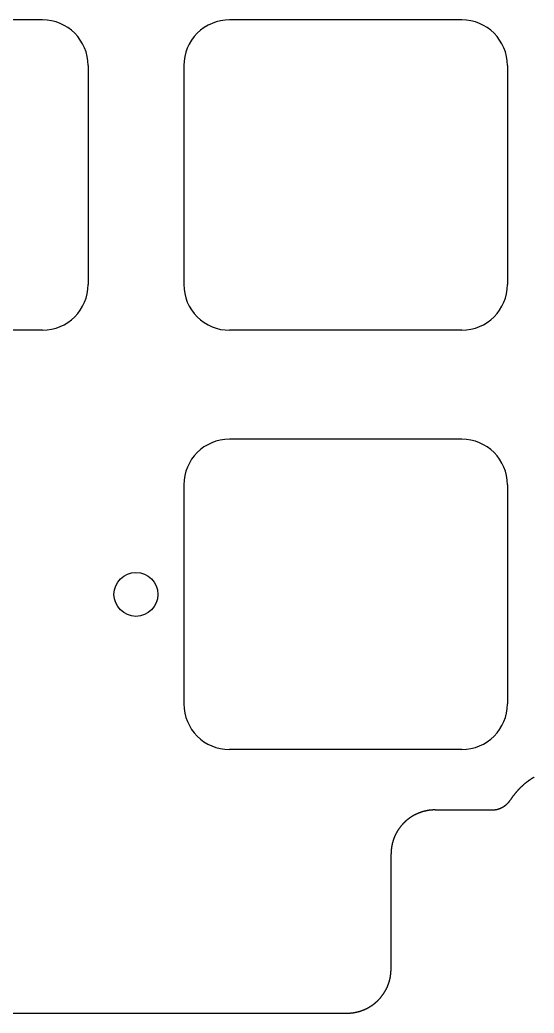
# Model space of a CAD drawing. Header units: millimetres. Extents: x -10 to 277, y -95 to 18.
# Drawn here: x 199.51 to 222.88, y -95.23 to -50.1 of the extents above; entities that cross this region are included whole.
import ezdxf

# ---------------------------------------------------------------- set-up
doc = ezdxf.new("R2010")
doc.units = ezdxf.units.MM
doc.header["$MEASUREMENT"] = 0
doc.layers.add('BLACK', color=7, linetype='CONTINUOUS')
doc.layers.add('Edge.Cuts', color=53, linetype='CONTINUOUS')

msp = doc.modelspace()

# ---------------------------------------------------------------- linework, layer by layer
at = {"layer": 'BLACK', "linetype": 'Continuous'}
for p, q in [((219.5875, -69.15), (209.037499, -69.15)), ((206.9625, -71.225), (206.9625, -81.175001)), ((221.6625, -71.225), (221.6625, -81.175)), ((219.5875, -83.25), (209.0375, -83.25))]:
    msp.add_line(p, q, dxfattribs=at)
at = {"layer": 'BLACK'}
msp.add_circle((204.7875, -76.2), 1, dxfattribs=at)
for centre, radius, start, end in [((209.037504, -71.225004), 2.075004, 90.0001381, 179.9998896), ((219.5875, -71.225), 2.075, 0, 90), ((209.037502, -81.174998), 2.075002, 180.0000828, 269.9999448), ((219.5875, -81.175), 2.075, 270, 0)]:
    msp.add_arc(centre, radius, start, end, dxfattribs=at)
at = {"layer": 'Edge.Cuts', "linetype": 'Continuous'}
for p, q in [((200.5375, -50.1), (189.9875, -50.1)), ((219.5875, -50.1), (209.0375, -50.1)), ((202.6125, -52.175), (202.6125, -62.125)), ((206.9625, -52.175), (206.9625, -62.125)), ((221.6625, -52.175), (221.6625, -62.125)), ((200.5375, -64.2), (189.9875, -64.2)), ((219.5875, -64.2), (209.0375, -64.2)), ((222.418325, -84.830562), (222.406521, -84.840747)), ((222.430152, -84.820462), (222.418325, -84.830562)), ((222.442003, -84.810448), (222.430152, -84.820462)), ((222.453876, -84.800518), (222.442003, -84.810448)), ((222.465773, -84.790673), (222.453876, -84.800518)), ((222.477692, -84.780913), (222.465773, -84.790673)), ((222.489633, -84.771239), (222.477692, -84.780913)), ((222.501596, -84.761649), (222.489633, -84.771239)), ((222.513581, -84.752144), (222.501596, -84.761649)), ((222.525587, -84.742725), (222.513581, -84.752144)), ((222.537614, -84.73339), (222.525587, -84.742725)), ((222.549662, -84.72414), (222.537614, -84.73339)), ((222.561731, -84.714975), (222.549662, -84.72414)), ((222.573819, -84.705896), (222.561731, -84.714975)), ((222.585928, -84.696901), (222.573819, -84.705896)), ((222.598056, -84.687991), (222.585928, -84.696901)), ((222.610203, -84.679166), (222.598056, -84.687991)), ((222.622369, -84.670425), (222.610203, -84.679166)), ((222.634555, -84.66177), (222.622369, -84.670425)), ((222.646759, -84.653199), (222.634555, -84.66177)), ((222.658981, -84.644713), (222.646759, -84.653199)), ((222.671221, -84.636312), (222.658981, -84.644713)), ((222.683478, -84.627996), (222.671221, -84.636312)), ((222.695754, -84.619764), (222.683478, -84.627996)), ((222.708046, -84.611617), (222.695754, -84.619764)), ((222.720355, -84.603554), (222.708046, -84.611617)), ((222.732681, -84.595576), (222.720355, -84.603554)), ((222.745024, -84.587683), (222.732681, -84.595576)), ((222.757382, -84.579873), (222.745024, -84.587683)), ((222.769757, -84.572149), (222.757382, -84.579873)), ((222.782147, -84.564508), (222.769757, -84.572149)), ((222.794553, -84.556952), (222.782147, -84.564508)), ((222.806973, -84.549481), (222.794553, -84.556952)), ((222.819409, -84.542093), (222.806973, -84.549481)), ((222.831859, -84.53479), (222.819409, -84.542093)), ((222.844324, -84.527571), (222.831859, -84.53479)), ((222.856803, -84.520436), (222.844324, -84.527571)), ((222.869295, -84.513385), (222.856803, -84.520436)), ((222.881802, -84.506417), (222.869295, -84.513385)), ((221.989291, -85.277124), (221.978621, -85.290515)), ((221.999997, -85.263817), (221.989291, -85.277124)), ((222.010738, -85.250592), (221.999997, -85.263817)), ((222.021515, -85.237451), (222.010738, -85.250592)), ((222.032327, -85.224394), (222.021515, -85.237451)), ((222.043173, -85.21142), (222.032327, -85.224394)), ((222.054053, -85.19853), (222.043173, -85.21142)), ((222.064967, -85.185723), (222.054053, -85.19853)), ((222.075914, -85.173), (222.064967, -85.185723)), ((222.086895, -85.160361), (222.075914, -85.173)), ((222.097909, -85.147806), (222.086895, -85.160361)), ((222.108955, -85.135335), (222.097909, -85.147806)), ((222.120034, -85.122948), (222.108955, -85.135335)), ((222.131144, -85.110645), (222.120034, -85.122948)), ((222.142286, -85.098426), (222.131144, -85.110645)), ((222.153459, -85.086292), (222.142286, -85.098426)), ((222.164663, -85.074242), (222.153459, -85.086292)), ((222.175897, -85.062276), (222.164663, -85.074242)), ((222.187162, -85.050395), (222.175897, -85.062276)), ((222.198457, -85.038598), (222.187162, -85.050395)), ((222.209782, -85.026886), (222.198457, -85.038598)), ((222.221135, -85.015258), (222.209782, -85.026886)), ((222.232518, -85.003715), (222.221135, -85.015258)), ((222.243929, -84.992256), (222.232518, -85.003715)), ((222.255369, -84.980883), (222.243929, -84.992256)), ((222.266837, -84.969594), (222.255369, -84.980883)), ((222.278332, -84.95839), (222.266837, -84.969594)), ((222.289855, -84.94727), (222.278332, -84.95839)), ((222.301405, -84.936236), (222.289855, -84.94727)), ((222.312982, -84.925286), (222.301405, -84.936236)), ((222.324585, -84.914421), (222.312982, -84.925286)), ((222.336214, -84.903642), (222.324585, -84.914421)), ((222.347869, -84.892947), (222.336214, -84.903642)), ((222.35955, -84.882337), (222.347869, -84.892947)), ((222.371255, -84.871812), (222.35955, -84.882337)), ((222.382986, -84.861372), (222.371255, -84.871812)), ((222.394741, -84.851017), (222.382986, -84.861372)), ((222.406521, -84.840747), (222.394741, -84.851017)), ((221.624611, -85.740542), (221.62794, -85.737557)), ((221.62794, -85.737557), (221.631255, -85.734558)), ((221.631255, -85.734558), (221.634557, -85.731542)), ((221.634557, -85.731542), (221.637845, -85.728514)), ((221.637845, -85.728514), (221.64112, -85.725469)), ((221.64112, -85.725469), (221.64438, -85.722411)), ((221.64438, -85.722411), (221.647628, -85.719338)), ((221.647628, -85.719338), (221.650861, -85.71625)), ((221.650861, -85.71625), (221.654081, -85.713148)), ((221.654081, -85.713148), (221.657286, -85.710032)), ((221.657286, -85.710032), (221.660478, -85.706901)), ((221.660478, -85.706901), (221.663654, -85.703757)), ((221.663654, -85.703757), (221.666818, -85.700597)), ((221.666818, -85.700597), (221.669967, -85.697424)), ((221.669967, -85.697424), (221.673102, -85.694237)), ((221.673102, -85.694237), (221.676222, -85.691036)), ((221.676222, -85.691036), (221.679329, -85.68782)), ((221.679329, -85.68782), (221.68242, -85.684592)), ((221.68242, -85.684592), (221.685498, -85.681348)), ((221.685498, -85.681348), (221.68856, -85.678092)), ((221.68856, -85.678092), (221.691609, -85.674821)), ((221.691609, -85.674821), (221.694642, -85.671538)), ((221.694642, -85.671538), (221.697661, -85.66824)), ((221.697661, -85.66824), (221.700665, -85.664929)), ((221.700665, -85.664929), (221.703655, -85.661604)), ((221.703655, -85.661604), (221.706629, -85.658267)), ((221.706629, -85.658267), (221.709589, -85.654915)), ((221.709589, -85.654915), (221.712533, -85.65155)), ((221.712533, -85.65155), (221.715463, -85.648172)), ((221.715463, -85.648172), (221.718377, -85.644781)), ((221.718377, -85.644781), (221.721277, -85.641377)), ((221.721277, -85.641377), (221.724161, -85.63796)), ((221.724161, -85.63796), (221.72703, -85.634529)), ((221.72703, -85.634529), (221.729884, -85.631086)), ((221.729884, -85.631086), (221.732723, -85.627629)), ((221.732723, -85.627629), (221.735545, -85.624161)), ((221.735545, -85.624161), (221.738353, -85.620679)), ((221.738353, -85.620679), (221.741145, -85.617185)), ((221.741145, -85.617185), (221.743922, -85.613677)), ((221.743922, -85.613677), (221.746683, -85.610158)), ((221.746683, -85.610158), (221.749429, -85.606625)), ((221.749429, -85.606625), (221.752159, -85.603081)), ((221.752159, -85.603081), (221.754874, -85.599523)), ((221.754874, -85.599523), (221.757572, -85.595954)), ((221.757572, -85.595954), (221.760255, -85.592371)), ((221.760255, -85.592371), (221.762921, -85.588778)), ((221.762921, -85.588778), (221.765573, -85.58517)), ((221.765573, -85.58517), (221.768208, -85.581553)), ((221.768208, -85.581553), (221.770827, -85.577921)), ((221.770827, -85.577921), (221.77343, -85.574279)), ((221.77343, -85.574279), (221.776018, -85.570624)), ((221.776018, -85.570624), (221.778588, -85.566958)), ((221.778588, -85.566958), (221.781144, -85.563278)), ((221.781144, -85.563278), (221.783682, -85.559589)), ((221.783682, -85.559589), (221.786205, -85.555886)), ((221.786205, -85.555886), (221.7909, -85.5489)), ((221.793067, -85.545649), (221.7909, -85.5489)), ((221.803035, -85.53078), (221.793067, -85.545649)), ((221.813045, -85.515992), (221.803035, -85.53078)), ((221.823096, -85.501285), (221.813045, -85.515992)), ((221.833189, -85.48666), (221.823096, -85.501285)), ((221.843322, -85.472116), (221.833189, -85.48666)), ((221.853496, -85.457654), (221.843322, -85.472116)), ((221.86371, -85.443273), (221.853496, -85.457654)), ((221.873964, -85.428974), (221.86371, -85.443273)), ((221.884258, -85.414758), (221.873964, -85.428974)), ((221.89459, -85.400623), (221.884258, -85.414758)), ((221.904962, -85.386571), (221.89459, -85.400623)), ((221.915372, -85.3726), (221.904962, -85.386571)), ((221.92582, -85.358713), (221.915372, -85.3726)), ((221.936306, -85.344908), (221.92582, -85.358713)), ((221.946829, -85.331185), (221.936306, -85.344908)), ((221.95739, -85.317546), (221.946829, -85.331185)), ((221.967987, -85.303989), (221.95739, -85.317546)), ((221.978621, -85.290515), (221.967987, -85.303989)), ((217.512603, -86.190096), (217.5069, -86.192833)), ((217.518315, -86.187377), (217.512603, -86.190096)), ((217.524035, -86.184677), (217.518315, -86.187377)), ((217.529764, -86.181994), (217.524035, -86.184677)), ((217.535501, -86.17933), (217.529764, -86.181994)), ((217.541247, -86.176684), (217.535501, -86.17933)), ((217.547001, -86.174056), (217.541247, -86.176684)), ((217.552763, -86.171446), (217.547001, -86.174056)), ((217.558534, -86.168854), (217.552763, -86.171446)), ((217.564312, -86.166281), (217.558534, -86.168854)), ((217.570099, -86.163726), (217.564312, -86.166281)), ((217.575894, -86.161189), (217.570099, -86.163726)), ((217.581697, -86.158671), (217.575894, -86.161189)), ((217.587508, -86.156171), (217.581697, -86.158671)), ((217.593326, -86.153689), (217.587508, -86.156171)), ((217.599153, -86.151226), (217.593326, -86.153689)), ((217.604987, -86.148781), (217.599153, -86.151226)), ((217.610829, -86.146355), (217.604987, -86.148781)), ((217.622535, -86.141558), (217.610829, -86.146355)), ((217.634272, -86.136835), (217.622535, -86.141558)), ((217.646038, -86.132186), (217.634272, -86.136835)), ((217.657833, -86.127612), (217.646038, -86.132186)), ((217.669656, -86.123113), (217.657833, -86.127612)), ((217.681508, -86.118688), (217.669656, -86.123113)), ((217.693387, -86.114339), (217.681508, -86.118688)), ((217.705294, -86.110065), (217.693387, -86.114339)), ((217.717227, -86.105866), (217.705294, -86.110065)), ((217.729186, -86.101743), (217.717227, -86.105866)), ((217.741171, -86.097696), (217.729186, -86.101743)), ((217.753181, -86.093725), (217.741171, -86.097696)), ((217.765215, -86.089829), (217.753181, -86.093725)), ((217.777274, -86.08601), (217.765215, -86.089829)), ((217.789356, -86.082268), (217.777274, -86.08601)), ((217.801462, -86.078602), (217.789356, -86.082268)), ((217.81359, -86.075013), (217.801462, -86.078602)), ((217.825741, -86.0715), (217.81359, -86.075013)), ((217.837913, -86.068065), (217.825741, -86.0715)), ((217.850106, -86.064706), (217.837913, -86.068065)), ((217.86232, -86.061425), (217.850106, -86.064706)), ((217.874554, -86.058221), (217.86232, -86.061425)), ((217.886809, -86.055095), (217.874554, -86.058221)), ((217.899082, -86.052047), (217.886809, -86.055095)), ((217.911374, -86.049076), (217.899082, -86.052047)), ((217.923684, -86.046183), (217.911374, -86.049076)), ((217.936012, -86.043368), (217.923684, -86.046183)), ((217.948358, -86.040631), (217.936012, -86.043368)), ((217.96072, -86.037972), (217.948358, -86.040631)), ((217.973098, -86.035392), (217.96072, -86.037972)), ((217.985493, -86.03289), (217.973098, -86.035392)), ((217.997902, -86.030466), (217.985493, -86.03289)), ((218.010327, -86.028121), (217.997902, -86.030466)), ((218.022766, -86.025855), (218.010327, -86.028121)), ((218.035219, -86.023667), (218.022766, -86.025855)), ((218.047685, -86.021559), (218.035219, -86.023667)), ((218.060164, -86.019529), (218.047685, -86.021559)), ((218.072656, -86.017578), (218.060164, -86.019529)), ((218.08516, -86.015706), (218.072656, -86.017578)), ((218.097675, -86.013914), (218.08516, -86.015706)), ((218.110202, -86.0122), (218.097675, -86.013914)), ((218.122739, -86.010566), (218.110202, -86.0122)), ((218.135286, -86.009011), (218.122739, -86.010566)), ((218.147843, -86.007536), (218.135286, -86.009011)), ((218.160408, -86.00614), (218.147843, -86.007536)), ((218.172983, -86.004823), (218.160408, -86.00614)), ((218.185566, -86.003586), (218.172983, -86.004823)), ((218.198157, -86.002429), (218.185566, -86.003586)), ((218.210755, -86.001351), (218.198157, -86.002429)), ((218.22336, -86.000353), (218.210755, -86.001351)), ((218.235972, -85.999434), (218.22336, -86.000353)), ((218.24859, -85.998596), (218.235972, -85.999434)), ((218.261213, -85.997837), (218.24859, -85.998596)), ((218.273841, -85.997158), (218.261213, -85.997837)), ((218.286474, -85.996558), (218.273841, -85.997158)), ((218.299111, -85.996039), (218.286474, -85.996558)), ((218.311752, -85.995599), (218.299111, -85.996039)), ((218.324397, -85.99524), (218.311752, -85.995599)), ((218.337044, -85.99496), (218.324397, -85.99524)), ((218.349694, -85.99476), (218.337044, -85.99496)), ((218.362346, -85.99464), (218.349694, -85.99476)), ((218.375, -85.9946), (218.362346, -85.99464)), ((218.375, -85.9946), (220.9585, -85.9946)), ((220.9585, -85.9946), (220.967456, -85.99456)), ((220.967456, -85.99456), (220.976409, -85.99444)), ((220.976409, -85.99444), (220.985358, -85.99424)), ((220.985358, -85.99424), (220.994303, -85.993961)), ((220.994303, -85.993961), (221.003244, -85.993601)), ((221.003244, -85.993601), (221.01218, -85.993162)), ((221.01218, -85.993162), (221.021109, -85.992643)), ((221.021109, -85.992643), (221.030033, -85.992045)), ((221.030033, -85.992045), (221.038949, -85.991366)), ((221.038949, -85.991366), (221.047858, -85.990609)), ((221.047858, -85.990609), (221.056759, -85.989771)), ((221.056759, -85.989771), (221.065652, -85.988854)), ((221.065652, -85.988854), (221.074535, -85.987858)), ((221.074535, -85.987858), (221.083408, -85.986783)), ((221.083408, -85.986783), (221.092271, -85.985628)), ((221.092271, -85.985628), (221.101122, -85.984394)), ((221.101122, -85.984394), (221.109962, -85.983081)), ((221.109962, -85.983081), (221.11879, -85.981689)), ((221.11879, -85.981689), (221.127605, -85.980218)), ((221.127605, -85.980218), (221.136406, -85.978668)), ((221.136406, -85.978668), (221.145193, -85.977039)), ((221.145193, -85.977039), (221.153965, -85.975332)), ((221.153965, -85.975332), (221.162722, -85.973547)), ((221.162722, -85.973547), (221.171463, -85.971683)), ((221.171463, -85.971683), (221.180187, -85.969741)), ((221.180187, -85.969741), (221.188893, -85.967721)), ((221.188893, -85.967721), (221.197581, -85.965624)), ((221.197581, -85.965624), (221.206251, -85.963448)), ((221.206251, -85.963448), (221.214901, -85.961195)), ((221.214901, -85.961195), (221.223531, -85.958865)), ((221.223531, -85.958865), (221.23214, -85.956457)), ((221.23214, -85.956457), (221.240728, -85.953972)), ((221.240728, -85.953972), (221.249294, -85.95141)), ((221.249294, -85.95141), (221.257837, -85.948772)), ((221.257837, -85.948772), (221.266356, -85.946058)), ((221.266356, -85.946058), (221.274852, -85.943267)), ((221.274852, -85.943267), (221.283322, -85.9404)), ((221.283322, -85.9404), (221.291767, -85.937457)), ((221.291767, -85.937457), (221.300186, -85.934439)), ((221.300186, -85.934439), (221.308578, -85.931345)), ((221.308578, -85.931345), (221.316943, -85.928176)), ((221.316943, -85.928176), (221.325279, -85.924933)), ((221.325279, -85.924933), (221.333586, -85.921615)), ((221.333586, -85.921615), (221.341864, -85.918222)), ((221.341864, -85.918222), (221.350111, -85.914756)), ((221.350111, -85.914756), (221.358328, -85.911216)), ((221.358328, -85.911216), (221.366513, -85.907602)), ((221.366513, -85.907602), (221.374665, -85.903915)), ((221.374665, -85.903915), (221.382785, -85.900156)), ((221.382785, -85.900156), (221.390871, -85.896323)), ((221.390871, -85.896323), (221.398922, -85.892419)), ((221.398922, -85.892419), (221.406938, -85.888443)), ((221.406938, -85.888443), (221.414919, -85.884395)), ((221.414919, -85.884395), (221.422863, -85.880275)), ((221.422863, -85.880275), (221.430771, -85.876085)), ((221.430771, -85.876085), (221.43471, -85.873964)), ((221.43471, -85.873964), (221.43864, -85.871825)), ((221.43864, -85.871825), (221.442561, -85.869668)), ((221.442561, -85.869668), (221.446471, -85.867494)), ((221.446471, -85.867494), (221.450372, -85.865302)), ((221.450372, -85.865302), (221.454264, -85.863093)), ((221.454264, -85.863093), (221.458145, -85.860867)), ((221.458145, -85.860867), (221.462016, -85.858623)), ((221.462016, -85.858623), (221.465877, -85.856362)), ((221.465877, -85.856362), (221.469728, -85.854084)), ((221.469728, -85.854084), (221.473569, -85.851789)), ((221.473569, -85.851789), (221.477399, -85.849476)), ((221.477399, -85.849476), (221.481219, -85.847146)), ((221.481219, -85.847146), (221.485029, -85.8448)), ((221.485029, -85.8448), (221.488828, -85.842436)), ((221.488828, -85.842436), (221.492616, -85.840055)), ((221.492616, -85.840055), (221.496394, -85.837658)), ((221.496394, -85.837658), (221.500161, -85.835244)), ((221.500161, -85.835244), (221.503917, -85.832813)), ((221.503917, -85.832813), (221.507662, -85.830365)), ((221.507662, -85.830365), (221.511395, -85.8279)), ((221.511395, -85.8279), (221.515118, -85.825419)), ((221.515118, -85.825419), (221.51883, -85.822921)), ((221.51883, -85.822921), (221.522531, -85.820407)), ((221.522531, -85.820407), (221.526219, -85.817876)), ((221.526219, -85.817876), (221.529897, -85.815329)), ((221.529897, -85.815329), (221.533563, -85.812766)), ((221.533563, -85.812766), (221.537218, -85.810185)), ((221.537218, -85.810185), (221.540861, -85.807589)), ((221.540861, -85.807589), (221.544492, -85.804977)), ((221.544492, -85.804977), (221.548111, -85.802349)), ((221.548111, -85.802349), (221.551719, -85.799704)), ((221.551719, -85.799704), (221.555315, -85.797043)), ((221.555315, -85.797043), (221.558898, -85.794366)), ((221.558898, -85.794366), (221.56247, -85.791674)), ((221.56247, -85.791674), (221.566029, -85.788965)), ((221.566029, -85.788965), (221.569576, -85.786241)), ((221.569576, -85.786241), (221.573111, -85.7835)), ((221.573111, -85.7835), (221.576634, -85.780745)), ((221.576634, -85.780745), (221.580144, -85.777973)), ((221.580144, -85.777973), (221.583641, -85.775186)), ((221.583641, -85.775186), (221.587127, -85.772383)), ((221.587127, -85.772383), (221.590599, -85.769565)), ((221.590599, -85.769565), (221.594058, -85.766731)), ((221.594058, -85.766731), (221.597505, -85.763882)), ((221.597505, -85.763882), (221.600939, -85.761018)), ((221.600939, -85.761018), (221.60436, -85.758138)), ((221.60436, -85.758138), (221.607768, -85.755243)), ((221.607768, -85.755243), (221.611163, -85.752333)), ((221.611163, -85.752333), (221.614545, -85.749408)), ((221.614545, -85.749408), (221.617914, -85.746468)), ((221.617914, -85.746468), (221.621269, -85.743512)), ((221.621269, -85.743512), (221.624611, -85.740542)), ((216.908151, -86.635083), (216.899582, -86.644387)), ((216.91678, -86.625833), (216.908151, -86.635083)), ((216.925467, -86.616637), (216.91678, -86.625833)), ((216.934213, -86.607496), (216.925467, -86.616637)), ((216.943018, -86.598409), (216.934213, -86.607496)), ((216.95188, -86.589377), (216.943018, -86.598409)), ((216.9608, -86.5804), (216.95188, -86.589377)), ((216.962433, -86.578769), (216.9608, -86.5804)), ((216.966923, -86.574304), (216.962433, -86.578769)), ((216.971425, -86.569854), (216.966923, -86.574304)), ((216.975942, -86.565418), (216.971425, -86.569854)), ((216.980472, -86.560998), (216.975942, -86.565418)), ((216.985016, -86.556591), (216.980472, -86.560998)), ((216.989574, -86.5522), (216.985016, -86.556591)), ((216.994146, -86.547822), (216.989574, -86.5522)), ((216.99873, -86.54346), (216.994146, -86.547822)), ((217.003329, -86.539111), (216.99873, -86.54346)), ((217.007941, -86.534779), (217.003329, -86.539111)), ((217.012567, -86.53046), (217.007941, -86.534779)), ((217.017206, -86.526157), (217.012567, -86.53046)), ((217.021859, -86.521867), (217.017206, -86.526157)), ((217.026525, -86.517594), (217.021859, -86.521867)), ((217.031204, -86.513335), (217.026525, -86.517594)), ((217.035896, -86.509091), (217.031204, -86.513335)), ((217.040603, -86.504862), (217.035896, -86.509091)), ((217.045322, -86.500648), (217.040603, -86.504862)), ((217.050054, -86.496449), (217.045322, -86.500648)), ((217.054799, -86.492265), (217.050054, -86.496449)), ((217.059558, -86.488096), (217.054799, -86.492265)), ((217.064329, -86.483943), (217.059558, -86.488096)), ((217.069114, -86.479804), (217.064329, -86.483943)), ((217.073911, -86.475682), (217.069114, -86.479804)), ((217.078722, -86.471573), (217.073911, -86.475682)), ((217.083545, -86.467481), (217.078722, -86.471573)), ((217.088382, -86.463404), (217.083545, -86.467481)), ((217.09323, -86.459342), (217.088382, -86.463404)), ((217.098093, -86.455296), (217.09323, -86.459342)), ((217.102966, -86.451265), (217.098093, -86.455296)), ((217.107854, -86.447249), (217.102966, -86.451265)), ((217.112753, -86.44325), (217.107854, -86.447249)), ((217.117666, -86.439265), (217.112753, -86.44325)), ((217.12259, -86.435297), (217.117666, -86.439265)), ((217.127528, -86.431344), (217.12259, -86.435297)), ((217.132477, -86.427407), (217.127528, -86.431344)), ((217.13744, -86.423485), (217.132477, -86.427407)), ((217.142414, -86.419579), (217.13744, -86.423485)), ((217.147401, -86.415689), (217.142414, -86.419579)), ((217.152399, -86.411815), (217.147401, -86.415689)), ((217.157411, -86.407956), (217.152399, -86.411815)), ((217.162434, -86.404114), (217.157411, -86.407956)), ((217.167469, -86.400287), (217.162434, -86.404114)), ((217.172516, -86.396477), (217.167469, -86.400287)), ((217.177576, -86.392682), (217.172516, -86.396477)), ((217.182647, -86.388904), (217.177576, -86.392682)), ((217.187731, -86.385141), (217.182647, -86.388904)), ((217.192826, -86.381395), (217.187731, -86.385141)), ((217.197933, -86.377664), (217.192826, -86.381395)), ((217.203052, -86.37395), (217.197933, -86.377664)), ((217.208183, -86.370252), (217.203052, -86.37395)), ((217.213324, -86.366571), (217.208183, -86.370252)), ((217.218479, -86.362905), (217.213324, -86.366571)), ((217.223644, -86.359257), (217.218479, -86.362905)), ((217.228821, -86.355624), (217.223644, -86.359257)), ((217.234009, -86.352008), (217.228821, -86.355624)), ((217.239209, -86.348408), (217.234009, -86.352008)), ((217.24442, -86.344825), (217.239209, -86.348408)), ((217.249643, -86.341257), (217.24442, -86.344825)), ((217.254876, -86.337707), (217.249643, -86.341257)), ((217.260121, -86.334173), (217.254876, -86.337707)), ((217.265377, -86.330656), (217.260121, -86.334173)), ((217.270645, -86.327156), (217.265377, -86.330656)), ((217.275923, -86.323672), (217.270645, -86.327156)), ((217.281213, -86.320204), (217.275923, -86.323672)), ((217.286513, -86.316754), (217.281213, -86.320204)), ((217.291824, -86.31332), (217.286513, -86.316754)), ((217.297146, -86.309904), (217.291824, -86.31332)), ((217.302479, -86.306503), (217.297146, -86.309904)), ((217.307822, -86.30312), (217.302479, -86.306503)), ((217.313177, -86.299754), (217.307822, -86.30312)), ((217.318542, -86.296405), (217.313177, -86.299754)), ((217.323918, -86.293072), (217.318542, -86.296405)), ((217.329304, -86.289757), (217.323918, -86.293072)), ((217.334701, -86.286458), (217.329304, -86.289757)), ((217.340107, -86.283177), (217.334701, -86.286458)), ((217.345525, -86.279913), (217.340107, -86.283177)), ((217.350953, -86.276666), (217.345525, -86.279913)), ((217.356391, -86.273436), (217.350953, -86.276666)), ((217.361839, -86.270224), (217.356391, -86.273436)), ((217.367298, -86.267028), (217.361839, -86.270224)), ((217.372766, -86.26385), (217.367298, -86.267028)), ((217.378245, -86.260689), (217.372766, -86.26385)), ((217.383733, -86.257545), (217.378245, -86.260689)), ((217.389232, -86.254419), (217.383733, -86.257545)), ((217.39474, -86.25131), (217.389232, -86.254419)), ((217.400259, -86.248219), (217.39474, -86.25131)), ((217.405787, -86.245145), (217.400259, -86.248219)), ((217.411325, -86.242088), (217.405787, -86.245145)), ((217.416872, -86.23905), (217.411325, -86.242088)), ((217.422429, -86.236028), (217.416872, -86.23905)), ((217.427996, -86.233024), (217.422429, -86.236028)), ((217.433572, -86.230038), (217.427996, -86.233024)), ((217.439157, -86.22707), (217.433572, -86.230038)), ((217.444753, -86.224118), (217.439157, -86.22707)), ((217.450357, -86.221185), (217.444753, -86.224118)), ((217.45597, -86.21827), (217.450357, -86.221185)), ((217.461593, -86.215372), (217.45597, -86.21827)), ((217.467225, -86.212492), (217.461593, -86.215372)), ((217.472866, -86.20963), (217.467225, -86.212492)), ((217.478516, -86.206785), (217.472866, -86.20963)), ((217.484175, -86.203959), (217.478516, -86.206785)), ((217.489843, -86.20115), (217.484175, -86.203959)), ((217.49552, -86.19836), (217.489843, -86.20115)), ((217.501206, -86.195587), (217.49552, -86.19836)), ((217.5069, -86.192833), (217.501206, -86.195587)), ((216.591174, -87.090206), (216.585489, -87.101507)), ((216.596929, -87.078942), (216.591174, -87.090206)), ((216.602756, -87.067715), (216.596929, -87.078942)), ((216.608653, -87.056525), (216.602756, -87.067715)), ((216.614621, -87.045372), (216.608653, -87.056525)), ((216.62066, -87.034258), (216.614621, -87.045372)), ((216.626768, -87.023183), (216.62066, -87.034258)), ((216.632946, -87.012146), (216.626768, -87.023183)), ((216.639194, -87.001149), (216.632946, -87.012146)), ((216.64551, -86.990192), (216.639194, -87.001149)), ((216.651896, -86.979276), (216.64551, -86.990192)), ((216.658351, -86.9684), (216.651896, -86.979276)), ((216.664874, -86.957566), (216.658351, -86.9684)), ((216.671466, -86.946773), (216.664874, -86.957566)), ((216.678125, -86.936022), (216.671466, -86.946773)), ((216.684852, -86.925314), (216.678125, -86.936022)), ((216.691647, -86.914649), (216.684852, -86.925314)), ((216.698509, -86.904028), (216.691647, -86.914649)), ((216.705437, -86.89345), (216.698509, -86.904028)), ((216.712433, -86.882916), (216.705437, -86.89345)), ((216.719494, -86.872427), (216.712433, -86.882916)), ((216.726622, -86.861983), (216.719494, -86.872427)), ((216.733816, -86.851584), (216.726622, -86.861983)), ((216.741075, -86.841232), (216.733816, -86.851584)), ((216.748399, -86.830925), (216.741075, -86.841232)), ((216.755789, -86.820665), (216.748399, -86.830925)), ((216.763243, -86.810452), (216.755789, -86.820665)), ((216.770761, -86.800287), (216.763243, -86.810452)), ((216.778344, -86.790169), (216.770761, -86.800287)), ((216.78599, -86.7801), (216.778344, -86.790169)), ((216.7937, -86.770079), (216.78599, -86.7801)), ((216.801474, -86.760107), (216.7937, -86.770079)), ((216.80931, -86.750184), (216.801474, -86.760107)), ((216.817209, -86.740311), (216.80931, -86.750184)), ((216.82517, -86.730487), (216.817209, -86.740311)), ((216.833194, -86.720715), (216.82517, -86.730487)), ((216.841279, -86.710993), (216.833194, -86.720715)), ((216.849426, -86.701322), (216.841279, -86.710993)), ((216.857634, -86.691702), (216.849426, -86.701322)), ((216.865903, -86.682134), (216.857634, -86.691702)), ((216.874232, -86.672618), (216.865903, -86.682134)), ((216.882622, -86.663155), (216.874232, -86.672618)), ((216.891072, -86.653745), (216.882622, -86.663155)), ((216.899582, -86.644387), (216.891072, -86.653745)), ((216.427148, -87.540852), (216.425723, -87.547013)), ((216.428593, -87.534694), (216.427148, -87.540852)), ((216.430057, -87.528542), (216.428593, -87.534694)), ((216.431541, -87.522393), (216.430057, -87.528542)), ((216.433044, -87.51625), (216.431541, -87.522393)), ((216.434567, -87.510111), (216.433044, -87.51625)), ((216.436109, -87.503978), (216.434567, -87.510111)), ((216.43767, -87.497849), (216.436109, -87.503978)), ((216.439251, -87.491725), (216.43767, -87.497849)), ((216.440851, -87.485605), (216.439251, -87.491725)), ((216.442471, -87.479492), (216.440851, -87.485605)), ((216.44411, -87.473383), (216.442471, -87.479492)), ((216.445768, -87.467279), (216.44411, -87.473383)), ((216.447446, -87.46118), (216.445768, -87.467279)), ((216.449142, -87.455088), (216.447446, -87.46118)), ((216.450859, -87.449), (216.449142, -87.455088)), ((216.452594, -87.442917), (216.450859, -87.449)), ((216.454349, -87.43684), (216.452594, -87.442917)), ((216.456122, -87.430769), (216.454349, -87.43684)), ((216.457915, -87.424703), (216.456122, -87.430769)), ((216.459728, -87.418643), (216.457915, -87.424703)), ((216.461559, -87.412589), (216.459728, -87.418643)), ((216.46341, -87.40654), (216.461559, -87.412589)), ((216.465279, -87.400497), (216.46341, -87.40654)), ((216.467168, -87.394461), (216.465279, -87.400497)), ((216.469076, -87.38843), (216.467168, -87.394461)), ((216.471003, -87.382405), (216.469076, -87.38843)), ((216.472949, -87.376386), (216.471003, -87.382405)), ((216.474914, -87.370374), (216.472949, -87.376386)), ((216.476898, -87.364368), (216.474914, -87.370374)), ((216.478901, -87.358368), (216.476898, -87.364368)), ((216.480923, -87.352374), (216.478901, -87.358368)), ((216.482964, -87.346387), (216.480923, -87.352374)), ((216.485024, -87.340406), (216.482964, -87.346387)), ((216.487102, -87.334432), (216.485024, -87.340406)), ((216.4892, -87.328464), (216.487102, -87.334432)), ((216.491316, -87.322503), (216.4892, -87.328464)), ((216.493452, -87.316548), (216.491316, -87.322503)), ((216.495606, -87.310601), (216.493452, -87.316548)), ((216.497779, -87.30466), (216.495606, -87.310601)), ((216.499971, -87.298726), (216.497779, -87.30466)), ((216.502181, -87.292799), (216.499971, -87.298726)), ((216.50441, -87.286879), (216.502181, -87.292799)), ((216.506658, -87.280967), (216.50441, -87.286879)), ((216.508925, -87.275061), (216.506658, -87.280967)), ((216.51121, -87.269162), (216.508925, -87.275061)), ((216.513514, -87.263271), (216.51121, -87.269162)), ((216.515837, -87.257387), (216.513514, -87.263271)), ((216.518178, -87.251511), (216.515837, -87.257387)), ((216.520538, -87.245642), (216.518178, -87.251511)), ((216.522916, -87.23978), (216.520538, -87.245642)), ((216.525313, -87.233926), (216.522916, -87.23978)), ((216.527728, -87.22808), (216.525313, -87.233926)), ((216.532614, -87.21641), (216.527728, -87.22808)), ((216.537573, -87.204771), (216.532614, -87.21641)), ((216.542606, -87.193164), (216.537573, -87.204771)), ((216.547713, -87.18159), (216.542606, -87.193164)), ((216.552892, -87.170048), (216.547713, -87.18159)), ((216.558144, -87.158539), (216.552892, -87.170048)), ((216.563469, -87.147063), (216.558144, -87.158539)), ((216.568866, -87.135622), (216.563469, -87.147063)), ((216.574335, -87.124215), (216.568866, -87.135622)), ((216.579876, -87.112843), (216.574335, -87.124215)), ((216.585489, -87.101507), (216.579876, -87.112843)), ((216.375001, -87.992292), (216.375, -87.9946)), ((216.375, -93.226), (216.375, -87.9946)), ((216.375019, -87.98596), (216.375001, -87.992292)), ((216.375056, -87.979631), (216.375019, -87.98596)), ((216.375113, -87.973301), (216.375056, -87.979631)), ((216.375191, -87.966973), (216.375113, -87.973301)), ((216.375288, -87.960643), (216.375191, -87.966973)), ((216.375405, -87.954316), (216.375288, -87.960643)), ((216.375543, -87.947988), (216.375405, -87.954316)), ((216.3757, -87.941663), (216.375543, -87.947988)), ((216.375877, -87.935336), (216.3757, -87.941663)), ((216.376075, -87.929012), (216.375877, -87.935336)), ((216.376292, -87.922688), (216.376075, -87.929012)), ((216.376529, -87.916365), (216.376292, -87.922688)), ((216.376787, -87.910043), (216.376529, -87.916365)), ((216.377064, -87.903723), (216.376787, -87.910043)), ((216.377361, -87.897402), (216.377064, -87.903723)), ((216.377678, -87.891084), (216.377361, -87.897402)), ((216.378016, -87.884766), (216.377678, -87.891084)), ((216.378373, -87.87845), (216.378016, -87.884766)), ((216.37875, -87.872135), (216.378373, -87.87845)), ((216.379147, -87.865822), (216.37875, -87.872135)), ((216.379564, -87.859509), (216.379147, -87.865822)), ((216.380001, -87.8532), (216.379564, -87.859509)), ((216.380458, -87.84689), (216.380001, -87.8532)), ((216.380935, -87.840583), (216.380458, -87.84689)), ((216.381432, -87.834277), (216.380935, -87.840583)), ((216.381949, -87.827973), (216.381432, -87.834277)), ((216.382485, -87.82167), (216.381949, -87.827973)), ((216.383042, -87.815371), (216.382485, -87.82167)), ((216.383619, -87.809072), (216.383042, -87.815371)), ((216.384215, -87.802776), (216.383619, -87.809072)), ((216.384831, -87.796481), (216.384215, -87.802776)), ((216.385468, -87.790189), (216.384831, -87.796481)), ((216.386124, -87.783898), (216.385468, -87.790189)), ((216.3868, -87.77761), (216.386124, -87.783898)), ((216.387496, -87.771324), (216.3868, -87.77761)), ((216.388212, -87.765041), (216.387496, -87.771324)), ((216.388947, -87.758759), (216.388212, -87.765041)), ((216.389703, -87.75248), (216.388947, -87.758759)), ((216.390478, -87.746203), (216.389703, -87.75248)), ((216.391274, -87.73993), (216.390478, -87.746203)), ((216.392089, -87.733658), (216.391274, -87.73993)), ((216.392924, -87.72739), (216.392089, -87.733658)), ((216.393779, -87.721123), (216.392924, -87.72739)), ((216.394653, -87.714861), (216.393779, -87.721123)), ((216.395548, -87.7086), (216.394653, -87.714861)), ((216.396462, -87.702343), (216.395548, -87.7086)), ((216.397396, -87.696088), (216.396462, -87.702343)), ((216.398349, -87.689836), (216.397396, -87.696088)), ((216.399323, -87.683587), (216.398349, -87.689836)), ((216.400316, -87.677342), (216.399323, -87.683587)), ((216.401329, -87.6711), (216.400316, -87.677342)), ((216.402362, -87.664861), (216.401329, -87.6711)), ((216.403415, -87.658625), (216.402362, -87.664861)), ((216.404487, -87.652393), (216.403415, -87.658625)), ((216.405579, -87.646164), (216.404487, -87.652393)), ((216.406691, -87.639939), (216.405579, -87.646164)), ((216.407822, -87.633716), (216.406691, -87.639939)), ((216.408973, -87.627498), (216.407822, -87.633716)), ((216.410144, -87.621283), (216.408973, -87.627498)), ((216.411334, -87.615072), (216.410144, -87.621283)), ((216.412544, -87.608865), (216.411334, -87.615072)), ((216.413774, -87.602662), (216.412544, -87.608865)), ((216.415023, -87.596462), (216.413774, -87.602662)), ((216.416292, -87.590267), (216.415023, -87.596462)), ((216.417581, -87.584075), (216.416292, -87.590267)), ((216.418889, -87.577888), (216.417581, -87.584075)), ((216.420216, -87.571704), (216.418889, -87.577888)), ((216.421564, -87.565525), (216.420216, -87.571704)), ((216.42293, -87.55935), (216.421564, -87.565525)), ((216.424317, -87.55318), (216.42293, -87.55935)), ((216.425723, -87.547013), (216.424317, -87.55318)), ((216.366381, -93.411528), (216.366958, -93.405229)), ((216.366958, -93.405229), (216.367515, -93.39893)), ((216.367515, -93.39893), (216.368051, -93.392627)), ((216.368051, -93.392627), (216.368568, -93.386323)), ((216.368568, -93.386323), (216.369065, -93.380017)), ((216.369065, -93.380017), (216.369542, -93.37371)), ((216.369542, -93.37371), (216.369999, -93.3674)), ((216.369999, -93.3674), (216.370436, -93.361091)), ((216.370436, -93.361091), (216.370853, -93.354778)), ((216.370853, -93.354778), (216.37125, -93.348465)), ((216.37125, -93.348465), (216.371627, -93.34215)), ((216.371627, -93.34215), (216.371984, -93.335834)), ((216.371984, -93.335834), (216.372322, -93.329516)), ((216.372322, -93.329516), (216.372639, -93.323198)), ((216.372639, -93.323198), (216.372936, -93.316877)), ((216.372936, -93.316877), (216.373213, -93.310557)), ((216.373213, -93.310557), (216.373471, -93.304235)), ((216.373471, -93.304235), (216.373708, -93.297912)), ((216.373708, -93.297912), (216.373925, -93.291588)), ((216.373925, -93.291588), (216.374123, -93.285264)), ((216.374123, -93.285264), (216.3743, -93.278937)), ((216.3743, -93.278937), (216.374457, -93.272612)), ((216.374457, -93.272612), (216.374595, -93.266284)), ((216.374595, -93.266284), (216.374712, -93.259957)), ((216.374712, -93.259957), (216.374809, -93.253627)), ((216.374809, -93.253627), (216.374887, -93.247299)), ((216.374887, -93.247299), (216.374944, -93.240969)), ((216.374944, -93.240969), (216.374981, -93.23464)), ((216.374981, -93.23464), (216.374999, -93.228309)), ((216.374999, -93.228309), (216.375, -93.226)), ((216.271099, -93.862232), (216.273102, -93.856232)), ((216.273102, -93.856232), (216.275086, -93.850226)), ((216.275086, -93.850226), (216.277051, -93.844214)), ((216.277051, -93.844214), (216.278997, -93.838195)), ((216.278997, -93.838195), (216.280924, -93.83217)), ((216.280924, -93.83217), (216.282832, -93.826139)), ((216.282832, -93.826139), (216.284721, -93.820103)), ((216.284721, -93.820103), (216.28659, -93.81406)), ((216.28659, -93.81406), (216.288441, -93.808011)), ((216.288441, -93.808011), (216.290272, -93.801957)), ((216.290272, -93.801957), (216.292085, -93.795897)), ((216.292085, -93.795897), (216.293878, -93.789831)), ((216.293878, -93.789831), (216.295651, -93.78376)), ((216.295651, -93.78376), (216.297406, -93.777683)), ((216.297406, -93.777683), (216.299141, -93.7716)), ((216.299141, -93.7716), (216.300858, -93.765512)), ((216.300858, -93.765512), (216.302554, -93.75942)), ((216.302554, -93.75942), (216.304232, -93.753321)), ((216.304232, -93.753321), (216.30589, -93.747217)), ((216.30589, -93.747217), (216.307529, -93.741108)), ((216.307529, -93.741108), (216.309149, -93.734995)), ((216.309149, -93.734995), (216.310749, -93.728875)), ((216.310749, -93.728875), (216.31233, -93.722751)), ((216.31233, -93.722751), (216.313891, -93.716622)), ((216.313891, -93.716622), (216.315433, -93.710489)), ((216.315433, -93.710489), (216.316956, -93.70435)), ((216.316956, -93.70435), (216.318459, -93.698207)), ((216.318459, -93.698207), (216.319943, -93.692058)), ((216.319943, -93.692058), (216.321407, -93.685906)), ((216.321407, -93.685906), (216.322852, -93.679748)), ((216.322852, -93.679748), (216.324277, -93.673587)), ((216.324277, -93.673587), (216.325683, -93.66742)), ((216.325683, -93.66742), (216.32707, -93.66125)), ((216.32707, -93.66125), (216.328436, -93.655075)), ((216.328436, -93.655075), (216.329784, -93.648896)), ((216.329784, -93.648896), (216.331111, -93.642712)), ((216.331111, -93.642712), (216.332419, -93.636525)), ((216.332419, -93.636525), (216.333708, -93.630333)), ((216.333708, -93.630333), (216.334977, -93.624138)), ((216.334977, -93.624138), (216.336226, -93.617938)), ((216.336226, -93.617938), (216.337456, -93.611735)), ((216.337456, -93.611735), (216.338666, -93.605528)), ((216.338666, -93.605528), (216.339856, -93.599317)), ((216.339856, -93.599317), (216.341027, -93.593102)), ((216.341027, -93.593102), (216.342178, -93.586884)), ((216.342178, -93.586884), (216.343309, -93.580661)), ((216.343309, -93.580661), (216.344421, -93.574436)), ((216.344421, -93.574436), (216.345513, -93.568207)), ((216.345513, -93.568207), (216.346585, -93.561975)), ((216.346585, -93.561975), (216.347638, -93.555739)), ((216.347638, -93.555739), (216.348671, -93.5495)), ((216.348671, -93.5495), (216.349684, -93.543258)), ((216.349684, -93.543258), (216.350677, -93.537013)), ((216.350677, -93.537013), (216.351651, -93.530764)), ((216.351651, -93.530764), (216.352604, -93.524512)), ((216.352604, -93.524512), (216.353538, -93.518257)), ((216.353538, -93.518257), (216.354452, -93.512)), ((216.354452, -93.512), (216.355347, -93.505739)), ((216.355347, -93.505739), (216.356221, -93.499477)), ((216.356221, -93.499477), (216.357076, -93.49321)), ((216.357076, -93.49321), (216.357911, -93.486942)), ((216.357911, -93.486942), (216.358726, -93.48067)), ((216.358726, -93.48067), (216.359522, -93.474397)), ((216.359522, -93.474397), (216.360297, -93.46812)), ((216.360297, -93.46812), (216.361053, -93.461841)), ((216.361053, -93.461841), (216.361788, -93.455559)), ((216.361788, -93.455559), (216.362504, -93.449276)), ((216.362504, -93.449276), (216.3632, -93.44299)), ((216.3632, -93.44299), (216.363876, -93.436702)), ((216.363876, -93.436702), (216.364532, -93.430411)), ((216.364532, -93.430411), (216.365169, -93.424119)), ((216.365169, -93.424119), (216.365785, -93.417824)), ((216.365785, -93.417824), (216.366381, -93.411528)), ((216.051491, -94.316572), (216.058353, -94.305951)), ((216.058353, -94.305951), (216.065148, -94.295286)), ((216.065148, -94.295286), (216.071875, -94.284578)), ((216.071875, -94.284578), (216.078534, -94.273827)), ((216.078534, -94.273827), (216.085126, -94.263034)), ((216.085126, -94.263034), (216.091649, -94.2522)), ((216.091649, -94.2522), (216.098104, -94.241324)), ((216.098104, -94.241324), (216.10449, -94.230408)), ((216.10449, -94.230408), (216.110806, -94.219451)), ((216.110806, -94.219451), (216.117054, -94.208454)), ((216.117054, -94.208454), (216.123232, -94.197417)), ((216.123232, -94.197417), (216.12934, -94.186342)), ((216.12934, -94.186342), (216.135379, -94.175228)), ((216.135379, -94.175228), (216.141347, -94.164075)), ((216.141347, -94.164075), (216.147244, -94.152885)), ((216.147244, -94.152885), (216.153071, -94.141658)), ((216.153071, -94.141658), (216.158826, -94.130394)), ((216.158826, -94.130394), (216.164511, -94.119093)), ((216.164511, -94.119093), (216.170124, -94.107757)), ((216.170124, -94.107757), (216.175665, -94.096385)), ((216.175665, -94.096385), (216.181134, -94.084978)), ((216.181134, -94.084978), (216.186531, -94.073537)), ((216.186531, -94.073537), (216.191856, -94.062061)), ((216.191856, -94.062061), (216.197108, -94.050552)), ((216.197108, -94.050552), (216.202287, -94.03901)), ((216.202287, -94.03901), (216.207394, -94.027436)), ((216.207394, -94.027436), (216.212427, -94.015829)), ((216.212427, -94.015829), (216.217386, -94.00419)), ((216.217386, -94.00419), (216.222272, -93.99252)), ((216.222272, -93.99252), (216.224687, -93.986674)), ((216.224687, -93.986674), (216.227084, -93.98082)), ((216.227084, -93.98082), (216.229462, -93.974958)), ((216.229462, -93.974958), (216.231822, -93.969089)), ((216.231822, -93.969089), (216.234163, -93.963213)), ((216.234163, -93.963213), (216.236486, -93.957329)), ((216.236486, -93.957329), (216.23879, -93.951438)), ((216.23879, -93.951438), (216.241075, -93.945539)), ((216.241075, -93.945539), (216.243342, -93.939633)), ((216.243342, -93.939633), (216.24559, -93.933721)), ((216.24559, -93.933721), (216.247819, -93.927801)), ((216.247819, -93.927801), (216.250029, -93.921874)), ((216.250029, -93.921874), (216.252221, -93.91594)), ((216.252221, -93.91594), (216.254394, -93.909999)), ((216.254394, -93.909999), (216.256548, -93.904052)), ((216.256548, -93.904052), (216.258684, -93.898097)), ((216.258684, -93.898097), (216.2608, -93.892136)), ((216.2608, -93.892136), (216.262898, -93.886168)), ((216.262898, -93.886168), (216.264976, -93.880194)), ((216.264976, -93.880194), (216.267036, -93.874213)), ((216.267036, -93.874213), (216.269077, -93.868226)), ((216.269077, -93.868226), (216.271099, -93.862232)), ((215.651907, -94.765304), (215.65677, -94.761258)), ((215.65677, -94.761258), (215.661618, -94.757196)), ((215.661618, -94.757196), (215.666455, -94.753119)), ((215.666455, -94.753119), (215.671278, -94.749027)), ((215.671278, -94.749027), (215.676089, -94.744918)), ((215.676089, -94.744918), (215.680886, -94.740796)), ((215.680886, -94.740796), (215.685671, -94.736657)), ((215.685671, -94.736657), (215.690442, -94.732504)), ((215.690442, -94.732504), (215.695201, -94.728335)), ((215.695201, -94.728335), (215.699946, -94.724151)), ((215.699946, -94.724151), (215.704678, -94.719952)), ((215.704678, -94.719952), (215.709397, -94.715738)), ((215.709397, -94.715738), (215.714104, -94.711509)), ((215.714104, -94.711509), (215.718796, -94.707265)), ((215.718796, -94.707265), (215.723475, -94.703006)), ((215.723475, -94.703006), (215.728141, -94.698733)), ((215.728141, -94.698733), (215.732794, -94.694443)), ((215.732794, -94.694443), (215.737433, -94.69014)), ((215.737433, -94.69014), (215.742059, -94.685821)), ((215.742059, -94.685821), (215.746671, -94.681489)), ((215.746671, -94.681489), (215.75127, -94.67714)), ((215.75127, -94.67714), (215.755854, -94.672778)), ((215.755854, -94.672778), (215.760426, -94.6684)), ((215.760426, -94.6684), (215.764984, -94.664009)), ((215.764984, -94.664009), (215.769528, -94.659602)), ((215.769528, -94.659602), (215.774058, -94.655182)), ((215.774058, -94.655182), (215.778575, -94.650746)), ((215.778575, -94.650746), (215.783077, -94.646296)), ((215.783077, -94.646296), (215.787567, -94.641831)), ((215.787567, -94.641831), (215.7892, -94.6402)), ((215.7892, -94.6402), (215.79812, -94.631223)), ((215.79812, -94.631223), (215.806982, -94.622191)), ((215.806982, -94.622191), (215.815787, -94.613104)), ((215.815787, -94.613104), (215.824533, -94.603963)), ((215.824533, -94.603963), (215.83322, -94.594767)), ((215.83322, -94.594767), (215.841849, -94.585517)), ((215.841849, -94.585517), (215.850418, -94.576213)), ((215.850418, -94.576213), (215.858928, -94.566855)), ((215.858928, -94.566855), (215.867378, -94.557445)), ((215.867378, -94.557445), (215.875768, -94.547982)), ((215.875768, -94.547982), (215.884097, -94.538466)), ((215.884097, -94.538466), (215.892366, -94.528898)), ((215.892366, -94.528898), (215.900574, -94.519278)), ((215.900574, -94.519278), (215.908721, -94.509607)), ((215.908721, -94.509607), (215.916806, -94.499885)), ((215.916806, -94.499885), (215.92483, -94.490113)), ((215.92483, -94.490113), (215.932791, -94.480289)), ((215.932791, -94.480289), (215.94069, -94.470416)), ((215.94069, -94.470416), (215.948526, -94.460493)), ((215.948526, -94.460493), (215.9563, -94.450521)), ((215.9563, -94.450521), (215.96401, -94.4405)), ((215.96401, -94.4405), (215.971656, -94.430431)), ((215.971656, -94.430431), (215.979239, -94.420313)), ((215.979239, -94.420313), (215.986757, -94.410148)), ((215.986757, -94.410148), (215.994211, -94.399935)), ((215.994211, -94.399935), (216.001601, -94.389675)), ((216.001601, -94.389675), (216.008925, -94.379368)), ((216.008925, -94.379368), (216.016184, -94.369016)), ((216.016184, -94.369016), (216.023378, -94.358617)), ((216.023378, -94.358617), (216.030506, -94.348173)), ((216.030506, -94.348173), (216.037567, -94.337684)), ((216.037567, -94.337684), (216.044563, -94.32715)), ((216.044563, -94.32715), (216.051491, -94.316572)), ((214.564434, -95.217014), (214.577017, -95.215777)), ((214.577017, -95.215777), (214.589592, -95.21446)), ((214.589592, -95.21446), (214.602157, -95.213064)), ((214.602157, -95.213064), (214.614714, -95.211589)), ((214.614714, -95.211589), (214.627261, -95.210034)), ((214.627261, -95.210034), (214.639798, -95.2084)), ((214.639798, -95.2084), (214.652325, -95.206686)), ((214.652325, -95.206686), (214.66484, -95.204894)), ((214.66484, -95.204894), (214.677344, -95.203022)), ((214.677344, -95.203022), (214.689836, -95.201071)), ((214.689836, -95.201071), (214.702315, -95.199041)), ((214.702315, -95.199041), (214.714781, -95.196933)), ((214.714781, -95.196933), (214.727234, -95.194745)), ((214.727234, -95.194745), (214.739673, -95.192479)), ((214.739673, -95.192479), (214.752098, -95.190134)), ((214.752098, -95.190134), (214.764507, -95.18771)), ((214.764507, -95.18771), (214.776902, -95.185208)), ((214.776902, -95.185208), (214.78928, -95.182628)), ((214.78928, -95.182628), (214.801642, -95.179969)), ((214.801642, -95.179969), (214.813988, -95.177232)), ((214.813988, -95.177232), (214.826316, -95.174417)), ((214.826316, -95.174417), (214.838626, -95.171524)), ((214.838626, -95.171524), (214.850918, -95.168553)), ((214.850918, -95.168553), (214.863191, -95.165505)), ((214.863191, -95.165505), (214.875446, -95.162379)), ((214.875446, -95.162379), (214.88768, -95.159175)), ((214.88768, -95.159175), (214.899894, -95.155894)), ((214.899894, -95.155894), (214.912087, -95.152535)), ((214.912087, -95.152535), (214.924259, -95.1491)), ((214.924259, -95.1491), (214.93641, -95.145587)), ((214.93641, -95.145587), (214.948538, -95.141998)), ((214.948538, -95.141998), (214.960644, -95.138332)), ((214.960644, -95.138332), (214.972726, -95.13459)), ((214.972726, -95.13459), (214.984785, -95.130771)), ((214.984785, -95.130771), (214.996819, -95.126875)), ((214.996819, -95.126875), (215.008829, -95.122904)), ((215.008829, -95.122904), (215.020814, -95.118857)), ((215.020814, -95.118857), (215.032773, -95.114734)), ((215.032773, -95.114734), (215.044706, -95.110535)), ((215.044706, -95.110535), (215.056613, -95.106261)), ((215.056613, -95.106261), (215.068492, -95.101912)), ((215.068492, -95.101912), (215.080344, -95.097487)), ((215.080344, -95.097487), (215.092167, -95.092988)), ((215.092167, -95.092988), (215.103962, -95.088414)), ((215.103962, -95.088414), (215.115728, -95.083765)), ((215.115728, -95.083765), (215.127465, -95.079042)), ((215.127465, -95.079042), (215.139171, -95.074245)), ((215.139171, -95.074245), (215.145013, -95.071819)), ((215.145013, -95.071819), (215.150847, -95.069374)), ((215.150847, -95.069374), (215.156674, -95.066911)), ((215.156674, -95.066911), (215.162492, -95.064429)), ((215.162492, -95.064429), (215.168303, -95.061929)), ((215.168303, -95.061929), (215.174106, -95.059411)), ((215.174106, -95.059411), (215.179901, -95.056874)), ((215.179901, -95.056874), (215.185688, -95.054319)), ((215.185688, -95.054319), (215.191466, -95.051746)), ((215.191466, -95.051746), (215.197237, -95.049154)), ((215.197237, -95.049154), (215.202999, -95.046544)), ((215.202999, -95.046544), (215.208753, -95.043916)), ((215.208753, -95.043916), (215.214499, -95.04127)), ((215.214499, -95.04127), (215.220236, -95.038606)), ((215.220236, -95.038606), (215.225965, -95.035923)), ((215.225965, -95.035923), (215.231685, -95.033223)), ((215.231685, -95.033223), (215.237397, -95.030504)), ((215.237397, -95.030504), (215.2431, -95.027767)), ((215.2431, -95.027767), (215.248794, -95.025013)), ((215.248794, -95.025013), (215.25448, -95.02224)), ((215.25448, -95.02224), (215.260157, -95.01945)), ((215.260157, -95.01945), (215.265825, -95.016641)), ((215.265825, -95.016641), (215.271484, -95.013815)), ((215.271484, -95.013815), (215.277134, -95.01097)), ((215.277134, -95.01097), (215.282775, -95.008108)), ((215.282775, -95.008108), (215.288407, -95.005228)), ((215.288407, -95.005228), (215.29403, -95.00233)), ((215.29403, -95.00233), (215.299643, -94.999415)), ((215.299643, -94.999415), (215.305247, -94.996482)), ((215.305247, -94.996482), (215.310843, -94.99353)), ((215.310843, -94.99353), (215.316428, -94.990562)), ((215.316428, -94.990562), (215.322004, -94.987576)), ((215.322004, -94.987576), (215.327571, -94.984572)), ((215.327571, -94.984572), (215.333128, -94.98155)), ((215.333128, -94.98155), (215.338675, -94.978512)), ((215.338675, -94.978512), (215.344213, -94.975455)), ((215.344213, -94.975455), (215.349741, -94.972381)), ((215.349741, -94.972381), (215.35526, -94.96929)), ((215.35526, -94.96929), (215.360768, -94.966181)), ((215.360768, -94.966181), (215.366267, -94.963055)), ((215.366267, -94.963055), (215.371755, -94.959911)), ((215.371755, -94.959911), (215.377234, -94.95675)), ((215.377234, -94.95675), (215.382702, -94.953572)), ((215.382702, -94.953572), (215.388161, -94.950376)), ((215.388161, -94.950376), (215.393609, -94.947164)), ((215.393609, -94.947164), (215.399047, -94.943934)), ((215.399047, -94.943934), (215.404475, -94.940687)), ((215.404475, -94.940687), (215.409893, -94.937423)), ((215.409893, -94.937423), (215.415299, -94.934142)), ((215.415299, -94.934142), (215.420696, -94.930843)), ((215.420696, -94.930843), (215.426082, -94.927528)), ((215.426082, -94.927528), (215.431458, -94.924195)), ((215.431458, -94.924195), (215.436823, -94.920846)), ((215.436823, -94.920846), (215.442178, -94.91748)), ((215.442178, -94.91748), (215.447521, -94.914097)), ((215.447521, -94.914097), (215.452854, -94.910696)), ((215.452854, -94.910696), (215.458176, -94.90728)), ((215.458176, -94.90728), (215.463487, -94.903846)), ((215.463487, -94.903846), (215.468787, -94.900396)), ((215.468787, -94.900396), (215.474077, -94.896928)), ((215.474077, -94.896928), (215.479355, -94.893444)), ((215.479355, -94.893444), (215.484623, -94.889944)), ((215.484623, -94.889944), (215.489879, -94.886427)), ((215.489879, -94.886427), (215.495124, -94.882893)), ((215.495124, -94.882893), (215.500357, -94.879343)), ((215.500357, -94.879343), (215.50558, -94.875775)), ((215.50558, -94.875775), (215.510791, -94.872192)), ((215.510791, -94.872192), (215.515991, -94.868592)), ((215.515991, -94.868592), (215.521179, -94.864976)), ((215.521179, -94.864976), (215.526356, -94.861343)), ((215.526356, -94.861343), (215.531521, -94.857695)), ((215.531521, -94.857695), (215.536676, -94.854029)), ((215.536676, -94.854029), (215.541817, -94.850348)), ((215.541817, -94.850348), (215.546948, -94.84665)), ((215.546948, -94.84665), (215.552067, -94.842936)), ((215.552067, -94.842936), (215.557174, -94.839205)), ((215.557174, -94.839205), (215.562269, -94.835459)), ((215.562269, -94.835459), (215.567353, -94.831696)), ((215.567353, -94.831696), (215.572424, -94.827918)), ((215.572424, -94.827918), (215.577484, -94.824123)), ((215.577484, -94.824123), (215.582531, -94.820313)), ((215.582531, -94.820313), (215.587566, -94.816486)), ((215.587566, -94.816486), (215.592589, -94.812644)), ((215.592589, -94.812644), (215.597601, -94.808785)), ((215.597601, -94.808785), (215.602599, -94.804911)), ((215.602599, -94.804911), (215.607586, -94.801021)), ((215.607586, -94.801021), (215.61256, -94.797115)), ((215.61256, -94.797115), (215.617523, -94.793193)), ((215.617523, -94.793193), (215.622472, -94.789256)), ((215.622472, -94.789256), (215.62741, -94.785303)), ((215.62741, -94.785303), (215.632334, -94.781335)), ((215.632334, -94.781335), (215.637247, -94.77735)), ((215.637247, -94.77735), (215.642146, -94.773351)), ((215.642146, -94.773351), (215.647034, -94.769335)), ((215.647034, -94.769335), (215.651907, -94.765304)), ((52.325, -95.226), (214.375, -95.226)), ((214.375, -95.226), (214.387654, -95.22596)), ((214.387654, -95.22596), (214.400306, -95.22584)), ((214.400306, -95.22584), (214.412956, -95.22564)), ((214.412956, -95.22564), (214.425603, -95.22536)), ((214.425603, -95.22536), (214.438248, -95.225001)), ((214.438248, -95.225001), (214.450889, -95.224561)), ((214.450889, -95.224561), (214.463526, -95.224042)), ((214.463526, -95.224042), (214.476159, -95.223442)), ((214.476159, -95.223442), (214.488787, -95.222763)), ((214.488787, -95.222763), (214.50141, -95.222004)), ((214.50141, -95.222004), (214.514028, -95.221166)), ((214.514028, -95.221166), (214.52664, -95.220247)), ((214.52664, -95.220247), (214.539245, -95.219249)), ((214.539245, -95.219249), (214.551843, -95.218171)), ((214.551843, -95.218171), (214.564434, -95.217014))]:
    msp.add_line(p, q, dxfattribs=at)
at = {"layer": 'Edge.Cuts'}
for centre, radius, start, end in [((200.537472, -52.175015), 2.075015, 0.0004142, 89.9992269), ((209.037472, -52.175015), 2.074972, 89.9992269, 179.9995858), ((219.587472, -52.175015), 2.075015, 0.0004142, 89.9992269), ((200.537472, -62.125015), 2.075028, 270.0007731, 0.0004142), ((209.037472, -62.125015), 2.074985, 179.9995858, 270.0007731), ((219.587472, -62.125015), 2.075028, 270.0007731, 0.0004142)]:
    msp.add_arc(centre, radius, start, end, dxfattribs=at)

doc.saveas('drawing.dxf')
